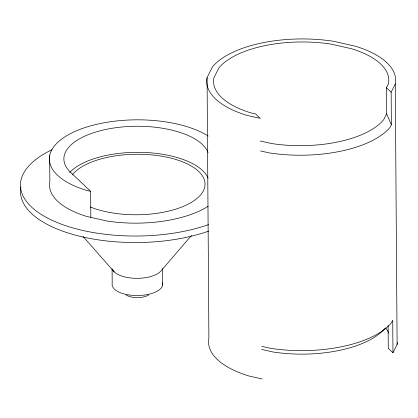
<?xml version="1.0" encoding="UTF-8"?>
<svg xmlns="http://www.w3.org/2000/svg" width="418" height="418" viewBox="0 0 418 418"><rect width="100%" height="100%" fill="white"/><g stroke="black" fill="none" stroke-linecap="round" stroke-linejoin="round"><path stroke-width="0.63" d="M262.102 378.948L248.783 375.949A94.468 41.857 -0.4 0 1 208.895 338.23L207.077 77.654L212.422 66.958A94.468 41.857 -0.4 0 1 333.522 41.283L355.394 46.21A94.468 41.857 -0.4 0 1 395.282 83.929L397.1 344.505L392.962 352.782L388.265 348.34L388.103 325.544M260.513 150.945L269.061 152.873A94.468 41.857 -0.4 0 0 390.161 127.197L391.368 124.778L386.629 113.827L386.446 87.77L388.479 83.704A87.639 38.827 -0.4 0 0 351.47 48.713L331.181 44.141A87.639 38.827 -0.4 0 0 218.839 67.962L213.88 77.884A87.639 38.827 -0.4 0 0 250.884 112.876L255.586 113.931L260.283 118.378L246.965 115.373A94.468 41.857 -0.4 0 1 207.077 77.654M391.368 124.778L391.143 92.211L395.282 83.929M386.629 113.827L383.698 119.684A87.639 38.827 -0.4 0 1 271.355 143.499L260.132 140.976M191.585 235.339L161.087 270.827A25.326 11.218 -0.4 0 1 135.077 278.31A25.326 11.218 -0.4 0 1 112.358 269.202M90.826 217.37L90.649 191.313L86.495 190.378A87.2 38.634 -0.4 0 1 75.015 131.424A87.2 38.634 -0.4 0 1 208.164 136.022M261.877 346.376L270.425 348.304A94.468 41.857 -0.4 0 0 391.525 322.628L392.732 320.209L392.962 352.782M261.59 349.432L272.808 351.961A87.639 38.827 -0.4 0 0 385.156 328.14M386.446 87.77L391.143 92.211M90.649 191.313L70.668 172.425A72.669 32.196 -0.4 0 1 114.715 127.871A72.669 32.196 -0.4 0 1 208.101 152.476M83.03 236.483L114.339 271.982M162.524 268.596L162.639 285.154M112.087 268.826L112.191 283.477A25.326 11.218 -0.4 0 0 137.851 295.531A25.326 11.218 -0.4 0 0 162.55 282.808M49.674 155.564L49.857 181.621A87.2 38.634 -0.4 0 0 86.678 216.435L106.862 220.986A87.2 38.634 -0.4 0 0 208.127 206.288M385.626 327.968A87.639 38.827 -0.4 0 1 388.86 333.115M397.382 342.582A94.468 41.857 -0.4 0 1 397.1 344.505M72.23 174.902A68.306 30.263 -0.4 0 1 167.869 157.408A68.306 30.263 -0.4 0 1 192.656 201.57A68.306 30.263 -0.4 0 1 90.21 206.941M208.603 231.133A116.267 51.513 -0.4 0 1 81.411 236.645A116.267 51.513 -0.4 0 1 20.947 187.17M208.556 224.618A116.267 51.513 -0.4 0 1 50.996 219.8A116.267 51.513 -0.4 0 1 51.921 149.749M69.587 172.566A72.669 32.196 -0.4 0 1 144.064 152.439A72.669 32.196 -0.4 0 1 208.07 178.026M148.761 294.904A13.663 6.051 -0.4 0 1 126.037 294.946"/></g></svg>
